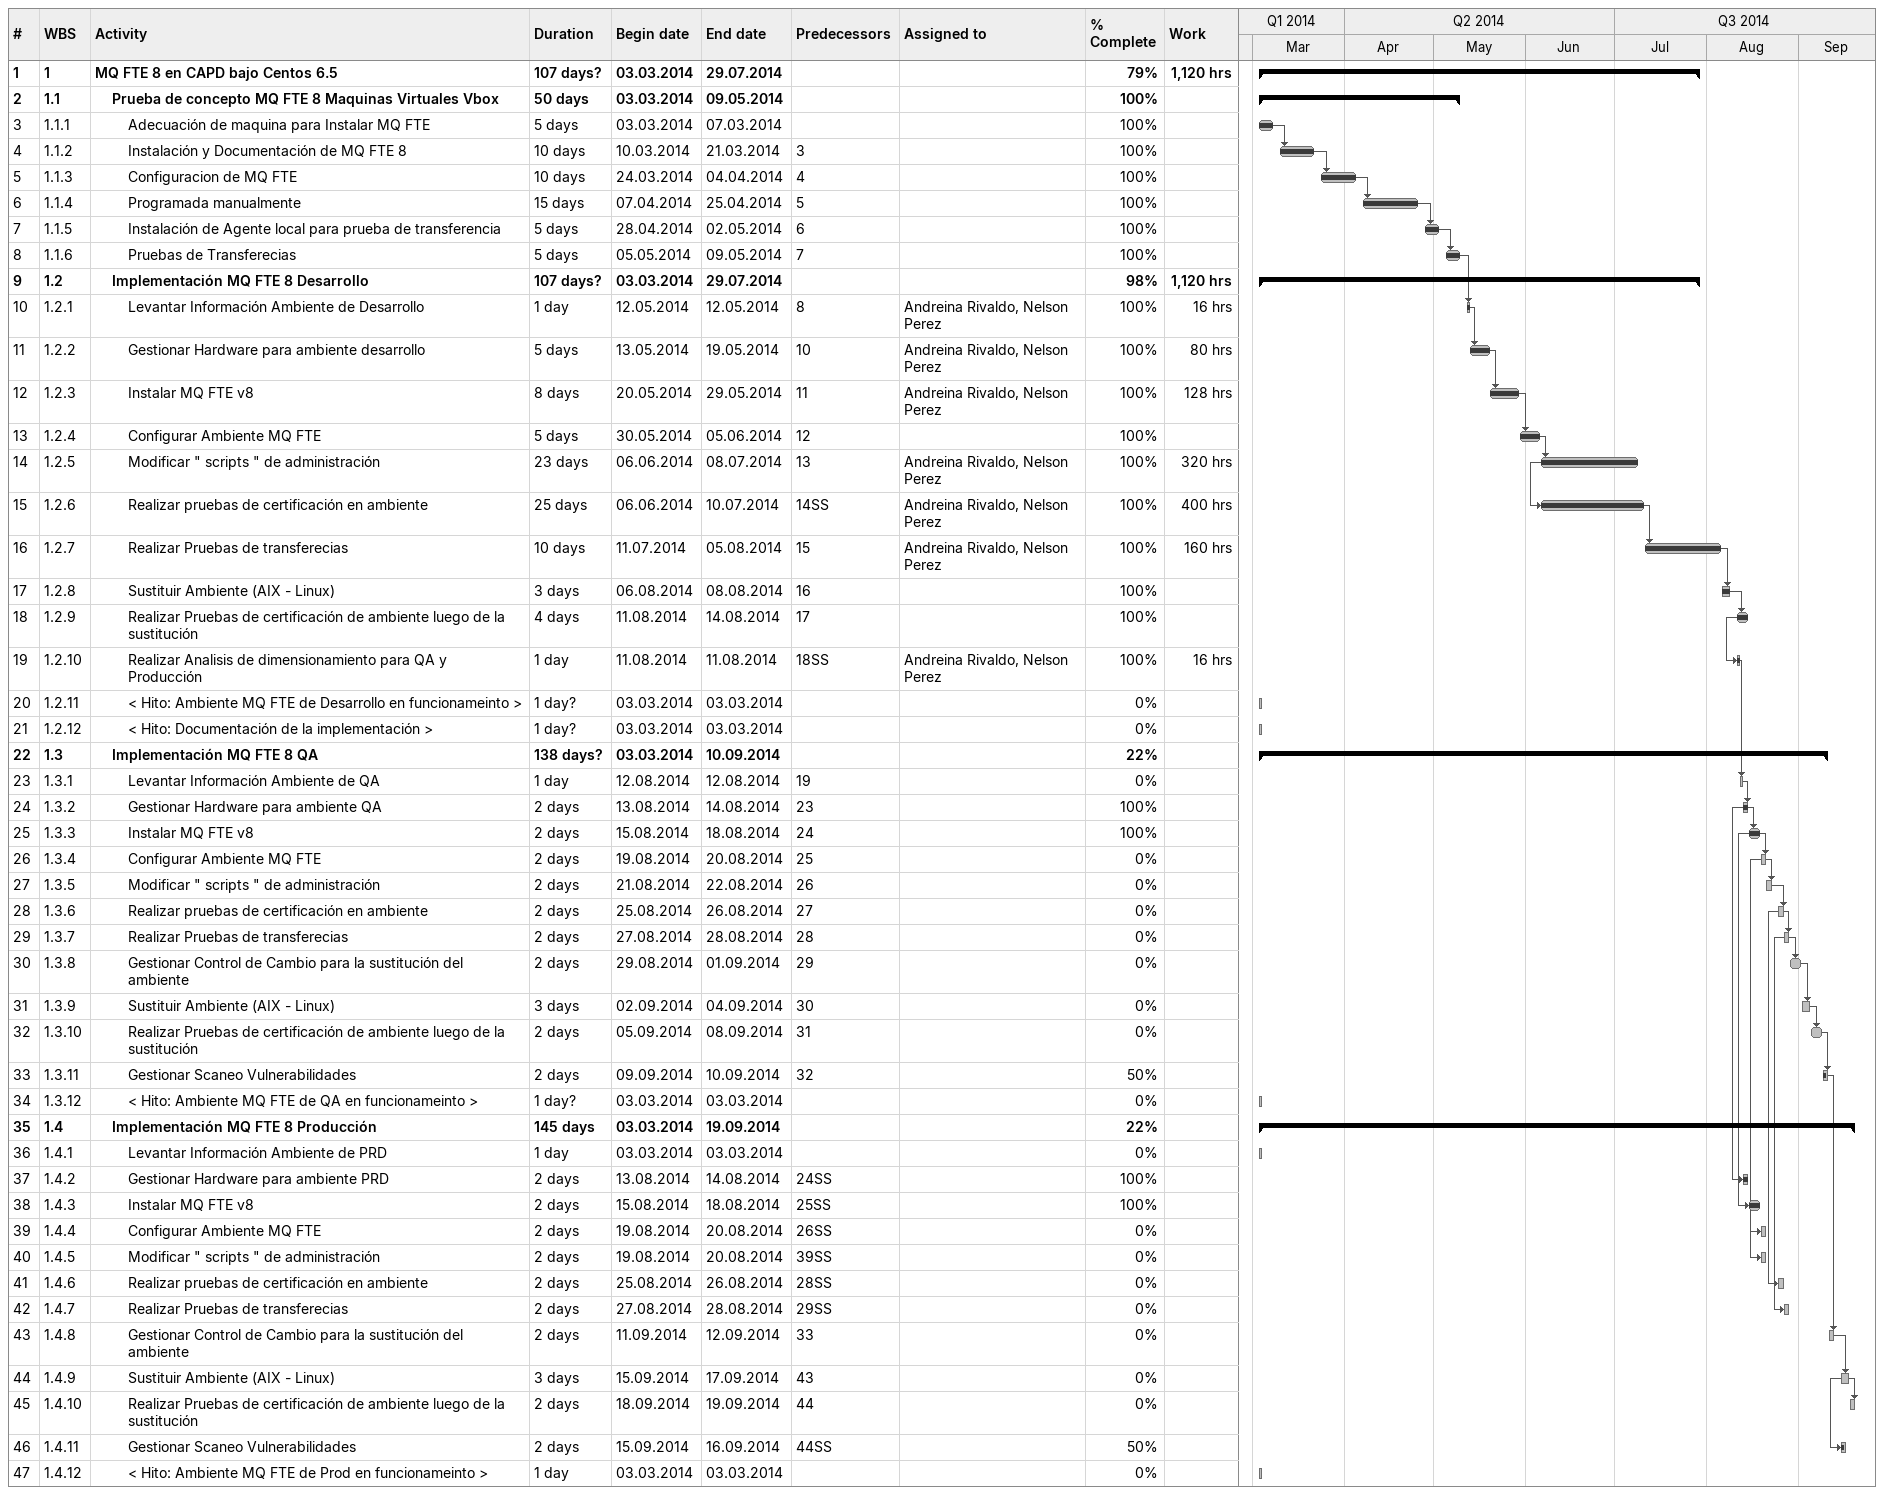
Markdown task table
| ID | WBS | Task | Duration | Start | Finish | Predecessors | Resources | % complete | Work (h) |
|---|---|---|---|---|---|---|---|---|---|
| 1 | 1 | **MQ FTE 8 en CAPD bajo Centos 6.5** | 107d? | 2014-03-03 | 2014-07-29 |  |  | 79 | 1120 |
| 2 | 1.1 | **Prueba de concepto MQ FTE 8 Maquinas Virtuales Vbox** | 50d | 2014-03-03 | 2014-05-09 |  |  | 100 |  |
| 3 | 1.1.1 | Adecuación de maquina para Instalar MQ FTE | 5d | 2014-03-03 | 2014-03-07 |  |  | 100 |  |
| 4 | 1.1.2 | Instalación y Documentación de MQ FTE 8 | 10d | 2014-03-10 | 2014-03-21 | 3 |  | 100 |  |
| 5 | 1.1.3 | Configuracion de MQ FTE | 10d | 2014-03-24 | 2014-04-04 | 4 |  | 100 |  |
| 6 | 1.1.4 | Programada manualmente | 15d | 2014-04-07 | 2014-04-25 | 5 |  | 100 |  |
| 7 | 1.1.5 | Instalación de Agente local para prueba de transferencia | 5d | 2014-04-28 | 2014-05-02 | 6 |  | 100 |  |
| 8 | 1.1.6 | Pruebas de Transferecias | 5d | 2014-05-05 | 2014-05-09 | 7 |  | 100 |  |
| 9 | 1.2 | **Implementación MQ FTE 8 Desarrollo** | 107d? | 2014-03-03 | 2014-07-29 |  |  | 98 | 1120 |
| 10 | 1.2.1 | Levantar Información Ambiente de Desarrollo | 1d | 2014-05-12 | 2014-05-12 | 8 | Andreina Rivaldo, Nelson Perez | 100 | 16 |
| 11 | 1.2.2 | Gestionar Hardware para ambiente desarrollo | 5d | 2014-05-13 | 2014-05-19 | 10 | Andreina Rivaldo, Nelson Perez | 100 | 80 |
| 12 | 1.2.3 | Instalar MQ FTE v8 | 8d | 2014-05-20 | 2014-05-29 | 11 | Andreina Rivaldo, Nelson Perez | 100 | 128 |
| 13 | 1.2.4 | Configurar Ambiente MQ FTE | 5d | 2014-05-30 | 2014-06-05 | 12 |  | 100 |  |
| 14 | 1.2.5 | Modificar " scripts " de administración | 23d | 2014-06-06 | 2014-07-08 | 13 | Andreina Rivaldo, Nelson Perez | 100 | 320 |
| 15 | 1.2.6 | Realizar pruebas de certificación en ambiente | 25d | 2014-06-06 | 2014-07-10 | 14SS | Andreina Rivaldo, Nelson Perez | 100 | 400 |
| 16 | 1.2.7 | Realizar Pruebas de transferecias | 10d | 2014-07-11 | 2014-08-05 | 15 | Andreina Rivaldo, Nelson Perez | 100 | 160 |
| 17 | 1.2.8 | Sustituir Ambiente (AIX - Linux) | 3d | 2014-08-06 | 2014-08-08 | 16 |  | 100 |  |
| 18 | 1.2.9 | Realizar Pruebas de certificación de ambiente luego de la sustitución | 4d | 2014-08-11 | 2014-08-14 | 17 |  | 100 |  |
| 19 | 1.2.10 | Realizar Analisis de dimensionamiento para QA y Producción | 1d | 2014-08-11 | 2014-08-11 | 18SS | Andreina Rivaldo, Nelson Perez | 100 | 16 |
| 20 | 1.2.11 | < Hito: Ambiente MQ FTE de Desarrollo en funcionameinto > | 1d? | 2014-03-03 | 2014-03-03 |  |  | 0 |  |
| 21 | 1.2.12 | < Hito: Documentación de la implementación > | 1d? | 2014-03-03 | 2014-03-03 |  |  | 0 |  |
| 22 | 1.3 | **Implementación MQ FTE 8 QA** | 138d? | 2014-03-03 | 2014-09-10 |  |  | 22 |  |
| 23 | 1.3.1 | Levantar Información Ambiente de QA | 1d | 2014-08-12 | 2014-08-12 | 19 |  | 0 |  |
| 24 | 1.3.2 | Gestionar Hardware para ambiente QA | 2d | 2014-08-13 | 2014-08-14 | 23 |  | 100 |  |
| 25 | 1.3.3 | Instalar MQ FTE v8 | 2d | 2014-08-15 | 2014-08-18 | 24 |  | 100 |  |
| 26 | 1.3.4 | Configurar Ambiente MQ FTE | 2d | 2014-08-19 | 2014-08-20 | 25 |  | 0 |  |
| 27 | 1.3.5 | Modificar " scripts " de administración | 2d | 2014-08-21 | 2014-08-22 | 26 |  | 0 |  |
| 28 | 1.3.6 | Realizar pruebas de certificación en ambiente | 2d | 2014-08-25 | 2014-08-26 | 27 |  | 0 |  |
| 29 | 1.3.7 | Realizar Pruebas de transferecias | 2d | 2014-08-27 | 2014-08-28 | 28 |  | 0 |  |
| 30 | 1.3.8 | Gestionar Control de Cambio para la sustitución del ambiente | 2d | 2014-08-29 | 2014-09-01 | 29 |  | 0 |  |
| 31 | 1.3.9 | Sustituir Ambiente (AIX - Linux) | 3d | 2014-09-02 | 2014-09-04 | 30 |  | 0 |  |
| 32 | 1.3.10 | Realizar Pruebas de certificación de ambiente luego de la sustitución | 2d | 2014-09-05 | 2014-09-08 | 31 |  | 0 |  |
| 33 | 1.3.11 | Gestionar Scaneo Vulnerabilidades | 2d | 2014-09-09 | 2014-09-10 | 32 |  | 50 |  |
| 34 | 1.3.12 | < Hito: Ambiente MQ FTE de QA en funcionameinto > | 1d? | 2014-03-03 | 2014-03-03 |  |  | 0 |  |
| 35 | 1.4 | **Implementación MQ FTE 8 Producción** | 145d | 2014-03-03 | 2014-09-19 |  |  | 22 |  |
| 36 | 1.4.1 | Levantar Información Ambiente de PRD | 1d | 2014-03-03 | 2014-03-03 |  |  | 0 |  |
| 37 | 1.4.2 | Gestionar Hardware para ambiente PRD | 2d | 2014-08-13 | 2014-08-14 | 24SS |  | 100 |  |
| 38 | 1.4.3 | Instalar MQ FTE v8 | 2d | 2014-08-15 | 2014-08-18 | 25SS |  | 100 |  |
| 39 | 1.4.4 | Configurar Ambiente MQ FTE | 2d | 2014-08-19 | 2014-08-20 | 26SS |  | 0 |  |
| 40 | 1.4.5 | Modificar " scripts " de administración | 2d | 2014-08-19 | 2014-08-20 | 39SS |  | 0 |  |
| 41 | 1.4.6 | Realizar pruebas de certificación en ambiente | 2d | 2014-08-25 | 2014-08-26 | 28SS |  | 0 |  |
| 42 | 1.4.7 | Realizar Pruebas de transferecias | 2d | 2014-08-27 | 2014-08-28 | 29SS |  | 0 |  |
| 43 | 1.4.8 | Gestionar Control de Cambio para la sustitución del ambiente | 2d | 2014-09-11 | 2014-09-12 | 33 |  | 0 |  |
| 44 | 1.4.9 | Sustituir Ambiente (AIX - Linux) | 3d | 2014-09-15 | 2014-09-17 | 43 |  | 0 |  |
| 45 | 1.4.10 | Realizar Pruebas de certificación de ambiente luego de la sustitución | 2d | 2014-09-18 | 2014-09-19 | 44 |  | 0 |  |
| 46 | 1.4.11 | Gestionar Scaneo Vulnerabilidades | 2d | 2014-09-15 | 2014-09-16 | 44SS |  | 50 |  |
| 47 | 1.4.12 | < Hito: Ambiente MQ FTE de Prod en funcionameinto > | 1d | 2014-03-03 | 2014-03-03 |  |  | 0 |  |
